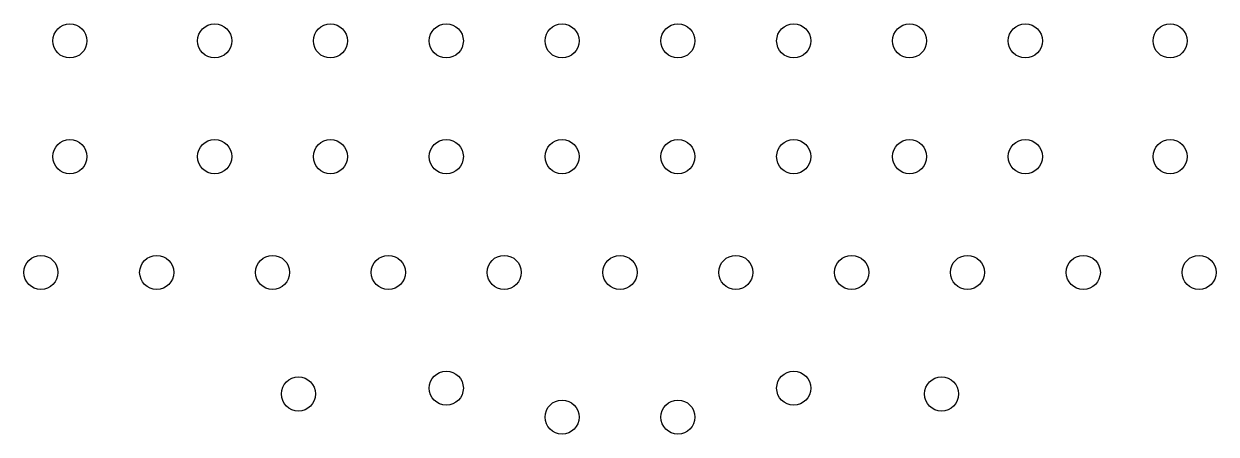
# Model space of a CAD drawing. Header units: millimetres. Extents: x -8 to 188, y -65 to 3.
import ezdxf

# ---------------------------------------------------------------- set-up
doc = ezdxf.new("R2010")
doc.units = ezdxf.units.MM

msp = doc.modelspace()

# ---------------------------------------------------------------- linework, layer by layer
for centre in [(0, 0), (23.75, 0), (42.75, 0), (61.75, 0), (80.75, 0), (99.75, 0), (118.75, 0), (137.75, 0), (156.75, 0), (180.5, 0), (0, -19), (23.75, -19), (42.75, -19), (61.75, -19), (80.75, -19), (99.75, -19), (118.75, -19), (137.75, -19), (156.75, -19), (180.5, -19), (-4.75, -38), (14.25, -38), (33.25, -38), (52.25, -38), (71.25, -38), (90.25, -38), (109.25, -38), (128.25, -38), (147.25, -38), (166.25, -38), (185.25, -38), (61.75, -57), (118.75, -57), (37.5, -57.95), (143, -57.95), (80.75, -61.75), (99.75, -61.75)]:
    msp.add_circle(centre, 2.8)

doc.saveas('drawing.dxf')
